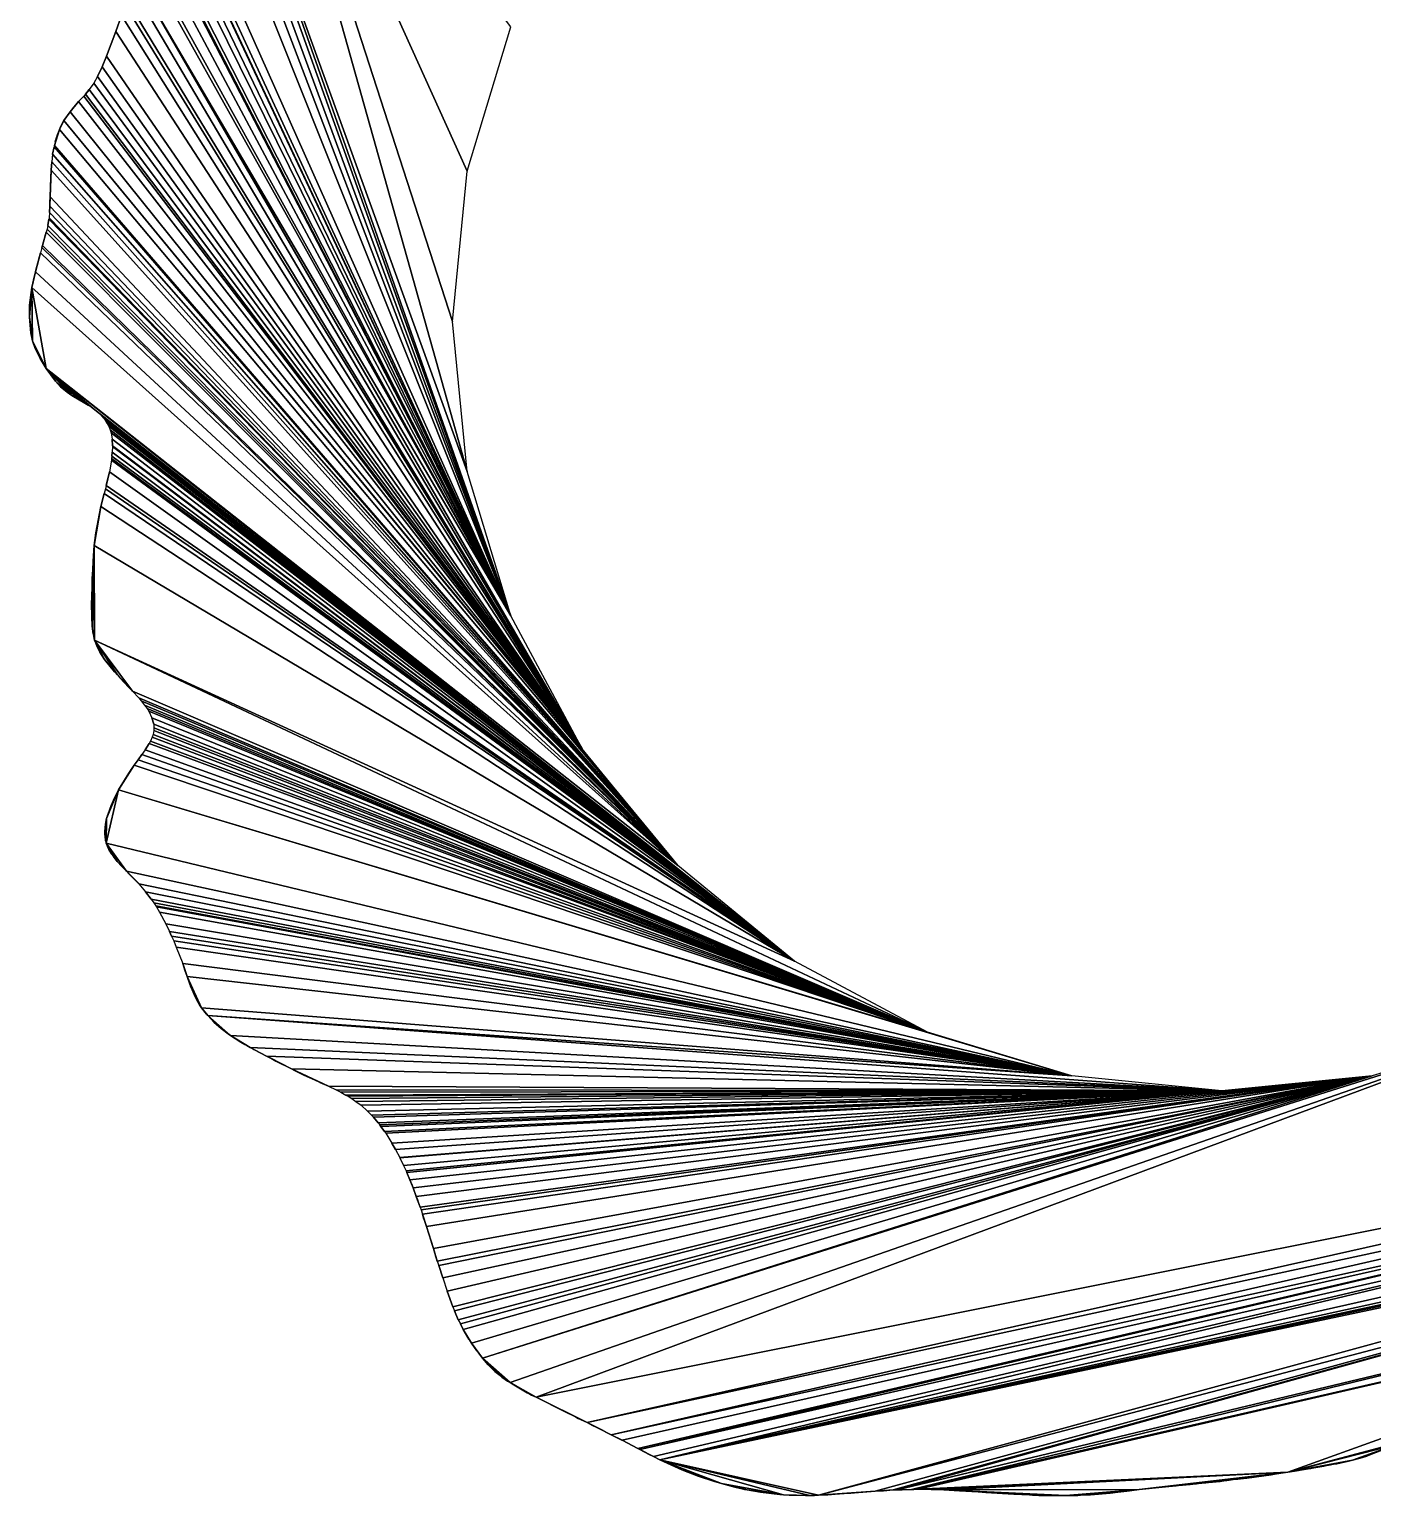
# Model space of a CAD drawing. Extents: x -96 to 96, y -95 to 93.
# Drawn here: x -96.1 to 12.1, y -94.6 to 23.5 of the extents above; entities that cross this region are included whole.
import ezdxf

# ---------------------------------------------------------------- set-up
doc = ezdxf.new("R2010")
doc.units = 0

msp = doc.modelspace()

# ---------------------------------------------------------------- linework, layer by layer
for points in [[(-60.81, -12.1, 96), (-78.74, 51.78, 96), (-81.2, 44.26, 96)], [(-60.81, 12.1, 96), (-57.28, 23.73, 96), (-78.74, 51.78, 96)], [(-62, 0, 96), (-60.81, 12.1, 96), (-78.74, 51.78, 96)], [(-60.81, -12.1, 96), (-62, 0, 96), (-78.74, 51.78, 96)], [(-57.28, -23.73, 96), (-81.2, 44.26, 96), (-81.41, 43.65, 96)], [(-57.28, -23.73, 96), (-60.81, -12.1, 96), (-81.2, 44.26, 96)], [(-57.28, -23.73, 96), (-81.77, 42.69, 96), (-82.19, 41.61, 96)], [(-57.28, -23.73, 96), (-81.41, 43.65, 96), (-81.77, 42.69, 96)], [(-57.28, -23.73, 96), (-82.19, 41.61, 96), (-82.73, 40.1, 96)], [(-57.28, -23.73, 96), (-82.73, 40.1, 96), (-83.95, 36.02, 96)], [(-57.28, -23.73, 96), (-83.95, 36.02, 96), (-84.32, 34.75, 96)], [(-57.28, -23.73, 96), (-84.32, 34.75, 96), (-84.51, 34.21, 96)], [(-57.28, -23.73, 96), (-84.81, 33.34, 96), (-85.09, 32.67, 96)], [(-57.28, -23.73, 96), (-84.53, 34.12, 96), (-84.81, 33.34, 96)], [(-57.28, -23.73, 96), (-84.51, 34.21, 96), (-84.53, 34.12, 96)], [(-57.28, -23.73, 96), (-85.09, 32.67, 96), (-85.5, 31.73, 96)], [(-57.28, -23.73, 96), (-85.74, 31.24, 96), (-86.18, 30.43, 96)], [(-57.28, -23.73, 96), (-85.68, 31.36, 96), (-85.74, 31.24, 96)], [(-57.28, -23.73, 96), (-85.5, 31.73, 96), (-85.68, 31.36, 96)], [(-57.28, -23.73, 96), (-86.18, 30.43, 96), (-86.69, 29.53, 96)], [(-57.28, -23.73, 96), (-86.86, 29.16, 96), (-87.51, 27.78, 96)], [(-57.28, -23.73, 96), (-86.69, 29.53, 96), (-86.86, 29.16, 96)], [(-51.55, -34.45, 96), (-87.51, 27.78, 96), (-87.82, 27.01, 96)], [(-51.55, -34.45, 96), (-57.28, -23.73, 96), (-87.51, 27.78, 96)], [(-51.55, -34.45, 96), (-87.82, 27.01, 96), (-88.23, 25.88, 96)], [(-51.55, -34.45, 96), (-88.36, 25.5, 96), (-88.66, 24.65, 96)], [(-51.55, -34.45, 96), (-88.23, 25.88, 96), (-88.36, 25.5, 96)], [(-88.66, 24.65, 96), (-88.91, 23.99, 96), (-89.12, 23.36, 96)], [(-51.55, -34.45, 96), (-88.66, 24.65, 96), (-89.12, 23.36, 96)], [(-89.12, 23.36, 96), (-89.22, 23.12, 96), (-89.86, 21.37, 96)], [(-51.55, -34.45, 96), (-89.12, 23.36, 96), (-89.86, 21.37, 96)], [(-89.86, 21.37, 96), (-90.21, 20.52, 96), (-90.21, 20.51, 96)], [(-51.55, -34.45, 96), (-89.86, 21.37, 96), (-90.21, 20.51, 96)], [(-90.22, 20.51, 96), (-90.22, 20.5, 96), (-90.58, 19.73, 96)], [(-51.55, -34.45, 96), (-90.22, 20.51, 96), (-90.58, 19.73, 96)], [(-51.55, -34.45, 96), (-90.21, 20.51, 96), (-90.22, 20.51, 96)], [(-51.55, -34.45, 96), (-90.88, 19.21, 96), (-91.25, 18.68, 96)], [(-51.55, -34.45, 96), (-90.58, 19.73, 96), (-90.88, 19.21, 96)], [(-91.69, 18.16, 96), (-92, 17.83, 96), (-92.11, 17.72, 96)], [(-51.55, -34.45, 96), (-91.69, 18.16, 96), (-92.11, 17.72, 96)], [(-91.69, 18.16, 96), (-91.9, 17.94, 96), (-92, 17.83, 96)], [(-51.55, -34.45, 96), (-91.56, 18.31, 96), (-91.69, 18.16, 96)], [(-91.25, 18.68, 96), (-91.38, 18.54, 96), (-91.56, 18.31, 96)], [(-51.55, -34.45, 96), (-91.25, 18.68, 96), (-91.56, 18.31, 96)], [(-92.8, 16.9, 96), (-93.04, 16.6, 96), (-93.29, 16.19, 96)], [(-51.55, -34.45, 96), (-92.8, 16.9, 96), (-93.29, 16.19, 96)], [(-92.11, 17.72, 96), (-92.55, 17.23, 96), (-92.8, 16.9, 96)], [(-51.55, -34.45, 96), (-92.11, 17.72, 96), (-92.8, 16.9, 96)], [(-92.11, 17.72, 96), (-92.21, 17.61, 96), (-92.55, 17.23, 96)], [(-93.66, 15.48, 96), (-94, 14.51, 96), (-94.05, 14.19, 96)], [(-43.84, -43.84, 96), (-93.66, 15.48, 96), (-94.05, 14.19, 96)], [(-93.66, 15.48, 96), (-93.93, 14.73, 96), (-94, 14.51, 96)], [(-93.66, 15.48, 96), (-93.83, 15.03, 96), (-93.93, 14.73, 96)], [(-93.29, 16.19, 96), (-93.63, 15.55, 96), (-93.66, 15.48, 96)], [(-43.84, -43.84, 96), (-93.29, 16.19, 96), (-93.66, 15.48, 96)], [(-93.29, 16.19, 96), (-93.59, 15.63, 96), (-93.63, 15.55, 96)], [(-93.29, 16.19, 96), (-93.37, 16.08, 96), (-93.59, 15.63, 96)], [(-43.84, -43.84, 96), (-51.55, -34.45, 96), (-93.29, 16.19, 96)], [(-43.84, -43.84, 96), (-94.05, 14.19, 96), (-94.08, 14.06, 96)], [(-43.84, -43.84, 96), (-94.21, 13.47, 96), (-94.26, 12.87, 96)], [(-94.08, 14.06, 96), (-94.11, 13.96, 96), (-94.21, 13.47, 96)], [(-43.84, -43.84, 96), (-94.08, 14.06, 96), (-94.21, 13.47, 96)], [(-94.33, 12.2, 96), (-94.35, 11.6, 96), (-94.41, 10.03, 96)], [(-43.84, -43.84, 96), (-94.33, 12.2, 96), (-94.41, 10.03, 96)], [(-94.33, 12.2, 96), (-94.35, 11.9, 96), (-94.35, 11.6, 96)], [(-94.26, 12.87, 96), (-94.3, 12.53, 96), (-94.33, 12.2, 96)], [(-43.84, -43.84, 96), (-94.26, 12.87, 96), (-94.33, 12.2, 96)], [(-94.35, 11.6, 96), (-94.41, 10.26, 96), (-94.41, 10.03, 96)], [(-94.41, 10.03, 96), (-94.42, 9.59, 96), (-94.43, 9.29, 96)], [(-43.84, -43.84, 96), (-94.41, 10.03, 96), (-94.43, 9.29, 96)], [(-94.41, 10.03, 96), (-94.42, 9.81, 96), (-94.42, 9.59, 96)], [(-43.84, -43.84, 96), (-94.49, 8.36, 96), (-94.5, 8.25, 96)], [(-43.84, -43.84, 96), (-94.45, 8.77, 96), (-94.49, 8.36, 96)], [(-94.43, 9.29, 96), (-94.45, 8.99, 96), (-94.45, 8.77, 96)], [(-43.84, -43.84, 96), (-94.43, 9.29, 96), (-94.45, 8.77, 96)], [(-94.72, 7.2, 96), (-94.82, 6.9, 96), (-95.03, 6.12, 96)], [(-43.84, -43.84, 96), (-94.72, 7.2, 96), (-95.03, 6.12, 96)], [(-43.84, -43.84, 96), (-94.65, 7.43, 96), (-94.72, 7.2, 96)], [(-43.84, -43.84, 96), (-94.6, 7.72, 96), (-94.65, 7.43, 96)], [(-94.5, 8.25, 96), (-94.56, 7.95, 96), (-94.6, 7.72, 96)], [(-43.84, -43.84, 96), (-94.5, 8.25, 96), (-94.6, 7.72, 96)], [(-43.84, -43.84, 96), (-95.07, 5.95, 96), (-95.19, 5.53, 96)], [(-95.03, 6.12, 96), (-95.05, 6.05, 96), (-95.07, 5.95, 96)], [(-43.84, -43.84, 96), (-95.03, 6.12, 96), (-95.07, 5.95, 96)], [(-95.19, 5.53, 96), (-95.58, 4.03, 96), (-95.59, 3.99, 96)], [(-43.84, -43.84, 96), (-95.19, 5.53, 96), (-95.59, 3.99, 96)], [(-95.19, 5.53, 96), (-95.32, 5.12, 96), (-95.58, 4.03, 96)], [(-95.59, 3.99, 96), (-95.75, 3.32, 96), (-95.87, 2.73, 96)], [(-43.84, -43.84, 96), (-95.59, 3.99, 96), (-95.87, 2.73, 96)], [(-95.59, 3.99, 96), (-95.61, 3.95, 96), (-95.75, 3.32, 96)], [(-95.87, 2.73, 96), (-95.99, 1.98, 96), (-96.06, 1.31, 96)], [(-95.87, 2.73, 96), (-96.06, 1.31, 96), (-96.06, 0.34, 96)], [(-95.87, 2.73, 96), (-96.06, 0.34, 96), (-95.82, -1.56, 96)], [(-95.75, 3.32, 96), (-95.82, 2.97, 96), (-95.87, 2.73, 96)], [(-95.87, 2.73, 96), (-95.82, -1.56, 96), (-94.72, -3.8, 96)], [(-43.84, -43.84, 96), (-95.87, 2.73, 96), (-94.72, -3.8, 96)], [(-96.06, 1.31, 96), (-96.08, 0.64, 96), (-96.06, 0.34, 96)], [(-96.06, 0.34, 96), (-96.05, -0.1, 96), (-95.96, -0.93, 96)], [(-96.06, 0.34, 96), (-95.96, -0.93, 96), (-95.82, -1.56, 96)], [(-95.96, -0.93, 96), (-95.91, -1.15, 96), (-95.82, -1.56, 96)], [(-95.82, -1.56, 96), (-95.79, -1.67, 96), (-95.77, -1.71, 96)], [(-95.82, -1.56, 96), (-95.77, -1.71, 96), (-95.61, -2.18, 96)], [(-95.82, -1.56, 96), (-95.61, -2.18, 96), (-94.72, -3.8, 96)], [(-95.77, -1.71, 96), (-95.64, -2.11, 96), (-95.61, -2.18, 96)], [(-95.61, -2.18, 96), (-95.48, -2.47, 96), (-95.2, -3, 96)], [(-95.61, -2.18, 96), (-95.2, -3, 96), (-94.72, -3.8, 96)], [(-95.2, -3, 96), (-95.07, -3.23, 96), (-94.72, -3.8, 96)], [(-94.72, -3.8, 96), (-94.57, -4.02, 96), (-94.33, -4.33, 96)], [(-94.72, -3.8, 96), (-94.33, -4.33, 96), (-93.97, -4.82, 96)], [(-94.72, -3.8, 96), (-93.97, -4.82, 96), (-92.85, -5.83, 96)], [(-94.72, -3.8, 96), (-92.85, -5.83, 96), (-92.57, -6.02, 96)], [(-94.72, -3.8, 96), (-92.57, -6.02, 96), (-92.2, -6.24, 96)], [(-94.72, -3.8, 96), (-92.2, -6.24, 96), (-92.07, -6.32, 96)], [(-34.45, -51.55, 96), (-43.84, -43.84, 96), (-94.72, -3.8, 96)], [(-94.72, -3.8, 96), (-92.07, -6.32, 96), (-91.75, -6.51, 96)], [(-94.72, -3.8, 96), (-91.75, -6.51, 96), (-91.33, -6.75, 96)], [(-94.72, -3.8, 96), (-91.33, -6.75, 96), (-91.11, -6.89, 96)], [(-94.72, -3.8, 96), (-91.11, -6.89, 96), (-90.95, -7.01, 96)], [(-34.45, -51.55, 96), (-94.72, -3.8, 96), (-90.95, -7.01, 96)], [(-94.33, -4.33, 96), (-94.08, -4.69, 96), (-93.97, -4.82, 96)], [(-93.97, -4.82, 96), (-93.56, -5.26, 96), (-93.03, -5.71, 96)], [(-93.97, -4.82, 96), (-93.03, -5.71, 96), (-92.85, -5.83, 96)], [(-92.85, -5.83, 96), (-92.76, -5.89, 96), (-92.57, -6.02, 96)], [(-92.57, -6.02, 96), (-92.51, -6.06, 96), (-92.2, -6.24, 96)], [(-92.07, -6.32, 96), (-91.99, -6.37, 96), (-91.75, -6.51, 96)], [(-91.75, -6.51, 96), (-91.62, -6.59, 96), (-91.33, -6.75, 96)], [(-90.95, -7.01, 96), (-90.68, -7.23, 96), (-90.44, -7.41, 96)], [(-34.45, -51.55, 96), (-90.95, -7.01, 96), (-90.44, -7.41, 96)], [(-34.45, -51.55, 96), (-90.44, -7.41, 96), (-90.16, -7.71, 96)], [(-34.45, -51.55, 96), (-90.16, -7.71, 96), (-90.01, -7.91, 96)], [(-34.45, -51.55, 96), (-90.01, -7.91, 96), (-89.86, -8.15, 96)], [(-34.45, -51.55, 96), (-89.86, -8.15, 96), (-89.68, -8.45, 96)], [(-34.45, -51.55, 96), (-89.68, -8.45, 96), (-89.57, -8.75, 96)], [(-34.45, -51.55, 96), (-89.57, -8.75, 96), (-89.5, -8.98, 96)], [(-34.45, -51.55, 96), (-89.5, -8.98, 96), (-89.42, -9.49, 96)], [(-89.41, -10.54, 96), (-89.43, -10.71, 96), (-89.44, -10.86, 96)], [(-34.45, -51.55, 96), (-89.41, -10.54, 96), (-89.44, -10.86, 96)], [(-89.42, -9.49, 96), (-89.4, -9.85, 96), (-89.39, -10.02, 96)], [(-34.45, -51.55, 96), (-89.42, -9.49, 96), (-89.39, -10.02, 96)], [(-34.45, -51.55, 96), (-89.39, -10.08, 96), (-89.41, -10.54, 96)], [(-34.45, -51.55, 96), (-89.39, -10.02, 96), (-89.39, -10.08, 96)], [(-34.45, -51.55, 96), (-89.47, -11.17, 96), (-89.63, -12.11, 96)], [(-34.45, -51.55, 96), (-89.46, -11.06, 96), (-89.47, -11.17, 96)], [(-34.45, -51.55, 96), (-89.44, -10.86, 96), (-89.46, -11.06, 96)], [(-89.63, -12.11, 96), (-89.87, -13.14, 96), (-89.89, -13.22, 96)], [(-34.45, -51.55, 96), (-89.63, -12.11, 96), (-89.89, -13.22, 96)], [(-90.05, -13.86, 96), (-90.15, -14.19, 96), (-90.31, -14.91, 96)], [(-34.45, -51.55, 96), (-90.05, -13.86, 96), (-90.31, -14.91, 96)], [(-34.45, -51.55, 96), (-89.95, -13.49, 96), (-90.05, -13.86, 96)], [(-34.45, -51.55, 96), (-89.89, -13.22, 96), (-89.95, -13.49, 96)], [(-90.31, -14.91, 96), (-90.71, -17.03, 96), (-90.85, -18.07, 96)], [(-34.45, -51.55, 96), (-90.31, -14.91, 96), (-90.85, -18.07, 96)], [(-90.31, -14.91, 96), (-90.68, -16.8, 96), (-90.71, -17.03, 96)], [(-90.71, -17.03, 96), (-90.8, -17.63, 96), (-90.85, -18.07, 96)], [(-90.85, -18.07, 96), (-90.95, -19.33, 96), (-91.07, -22.81, 96)], [(-90.85, -18.07, 96), (-91.07, -22.81, 96), (-91, -24.78, 96)], [(-90.85, -18.07, 96), (-91, -24.78, 96), (-90.83, -25.68, 96)], [(-90.85, -18.07, 96), (-90.95, -19.29, 96), (-90.95, -19.33, 96)], [(-34.45, -51.55, 96), (-90.85, -18.07, 96), (-90.83, -25.68, 96)], [(-90.95, -19.33, 96), (-91.04, -20.71, 96), (-91.07, -22.81, 96)], [(-91.07, -22.81, 96), (-91.05, -23.91, 96), (-91.02, -24.63, 96)], [(-91.07, -22.81, 96), (-91.02, -24.63, 96), (-91, -24.78, 96)], [(-91, -24.78, 96), (-90.95, -25.16, 96), (-90.95, -25.19, 96)], [(-91, -24.78, 96), (-90.95, -25.19, 96), (-90.83, -25.68, 96)], [(-90.83, -25.68, 96), (-90.64, -26.2, 96), (-90.39, -26.66, 96)], [(-90.83, -25.68, 96), (-90.39, -26.66, 96), (-90.03, -27.24, 96)], [(-90.83, -25.68, 96), (-90.03, -27.24, 96), (-88.99, -28.48, 96)], [(-90.83, -25.68, 96), (-88.99, -28.48, 96), (-87.76, -29.8, 96)], [(-23.73, -57.28, 96), (-34.45, -51.55, 96), (-90.83, -25.68, 96)], [(-23.73, -57.28, 96), (-90.83, -25.68, 96), (-87.76, -29.8, 96)], [(-90.39, -26.66, 96), (-90.11, -27.12, 96), (-90.03, -27.24, 96)], [(-90.03, -27.24, 96), (-89.62, -27.76, 96), (-89.22, -28.23, 96)], [(-90.03, -27.24, 96), (-89.22, -28.23, 96), (-88.99, -28.48, 96)], [(-88.99, -28.48, 96), (-88.78, -28.72, 96), (-88.08, -29.47, 96)], [(-88.99, -28.48, 96), (-88.08, -29.47, 96), (-87.76, -29.8, 96)], [(-23.73, -57.28, 96), (-87.76, -29.8, 96), (-87.26, -30.34, 96)], [(-23.73, -57.28, 96), (-87.26, -30.34, 96), (-87.06, -30.59, 96)], [(-23.73, -57.28, 96), (-87.06, -30.59, 96), (-86.79, -30.93, 96)], [(-23.73, -57.28, 96), (-86.79, -30.93, 96), (-86.6, -31.21, 96)], [(-23.73, -57.28, 96), (-86.6, -31.21, 96), (-86.46, -31.42, 96)], [(-23.73, -57.28, 96), (-86.46, -31.42, 96), (-86.21, -31.94, 96)], [(-86.21, -31.94, 96), (-86.15, -32.16, 96), (-86.05, -32.46, 96)], [(-23.73, -57.28, 96), (-86.21, -31.94, 96), (-86.05, -32.46, 96)], [(-23.73, -57.28, 96), (-86.04, -32.98, 96), (-86.11, -33.28, 96)], [(-23.73, -57.28, 96), (-86.05, -32.46, 96), (-86.04, -32.76, 96)], [(-23.73, -57.28, 96), (-86.04, -32.76, 96), (-86.04, -32.98, 96)], [(-86.42, -34.03, 96), (-86.64, -34.35, 96), (-86.75, -34.53, 96)], [(-23.73, -57.28, 96), (-86.42, -34.03, 96), (-86.75, -34.53, 96)], [(-23.73, -57.28, 96), (-86.32, -33.82, 96), (-86.42, -34.03, 96)], [(-23.73, -57.28, 96), (-86.18, -33.51, 96), (-86.32, -33.82, 96)], [(-23.73, -57.28, 96), (-86.11, -33.28, 96), (-86.18, -33.51, 96)], [(-87.32, -35.33, 96), (-87.48, -35.53, 96), (-87.63, -35.76, 96)], [(-23.73, -57.28, 96), (-87.32, -35.33, 96), (-87.63, -35.76, 96)], [(-87.01, -34.9, 96), (-87.15, -35.08, 96), (-87.32, -35.33, 96)], [(-23.73, -57.28, 96), (-87.01, -34.9, 96), (-87.32, -35.33, 96)], [(-23.73, -57.28, 96), (-86.75, -34.53, 96), (-87.01, -34.9, 96)], [(-87.63, -35.76, 96), (-88.07, -36.41, 96), (-88.89, -37.76, 96)], [(-23.73, -57.28, 96), (-87.63, -35.76, 96), (-88.89, -37.76, 96)], [(-88.07, -36.41, 96), (-88.23, -36.63, 96), (-88.89, -37.76, 96)], [(-87.63, -35.76, 96), (-87.89, -36.11, 96), (-88.07, -36.41, 96)], [(-88.89, -37.76, 96), (-89.86, -40.07, 96), (-89.88, -42.05, 96)], [(-12.1, -60.81, 96), (-88.89, -37.76, 96), (-89.88, -42.05, 96)], [(-88.89, -37.76, 96), (-89.5, -39.02, 96), (-89.86, -40.07, 96)], [(-88.89, -37.76, 96), (-89.31, -38.59, 96), (-89.5, -39.02, 96)], [(-88.89, -37.76, 96), (-89.07, -38.11, 96), (-89.31, -38.59, 96)], [(-12.1, -60.81, 96), (-23.73, -57.28, 96), (-88.89, -37.76, 96)], [(-89.31, -38.59, 96), (-89.44, -38.87, 96), (-89.5, -39.02, 96)], [(-89.86, -40.07, 96), (-89.95, -40.52, 96), (-90.01, -41.11, 96)], [(-89.86, -40.07, 96), (-90.01, -41.11, 96), (-89.88, -42.05, 96)], [(-89.86, -40.07, 96), (-89.92, -40.29, 96), (-89.95, -40.52, 96)], [(-89.5, -39.02, 96), (-89.68, -39.55, 96), (-89.86, -40.07, 96)], [(-89.68, -39.55, 96), (-89.77, -39.77, 96), (-89.86, -40.07, 96)], [(-89.5, -39.02, 96), (-89.58, -39.25, 96), (-89.68, -39.55, 96)], [(-90.01, -41.11, 96), (-90.02, -41.33, 96), (-89.95, -41.85, 96)], [(-89.95, -40.52, 96), (-89.99, -40.81, 96), (-90.01, -41.11, 96)], [(-90.01, -41.11, 96), (-89.95, -41.85, 96), (-89.88, -42.05, 96)], [(-89.88, -42.05, 96), (-89.77, -42.38, 96), (-89.61, -42.7, 96)], [(-89.88, -42.05, 96), (-89.61, -42.7, 96), (-89.49, -42.9, 96)], [(-89.88, -42.05, 96), (-89.49, -42.9, 96), (-89.31, -43.12, 96)], [(-89.88, -42.05, 96), (-89.31, -43.12, 96), (-89, -43.52, 96)], [(-89.88, -42.05, 96), (-89, -43.52, 96), (-88.25, -44.31, 96)], [(-12.1, -60.81, 96), (-89.88, -42.05, 96), (-88.25, -44.31, 96)], [(-89.31, -43.12, 96), (-89.1, -43.42, 96), (-89, -43.52, 96)], [(-89, -43.52, 96), (-88.63, -43.93, 96), (-88.25, -44.31, 96)], [(-88.25, -44.31, 96), (-88.05, -44.54, 96), (-87.82, -44.76, 96)], [(-88.25, -44.31, 96), (-87.82, -44.76, 96), (-87.68, -44.89, 96)], [(-88.25, -44.31, 96), (-87.68, -44.89, 96), (-87.29, -45.28, 96)], [(-88.25, -44.31, 96), (-87.29, -45.28, 96), (-87.25, -45.32, 96)], [(-12.1, -60.81, 96), (-88.25, -44.31, 96), (-87.25, -45.32, 96)], [(-87.68, -44.89, 96), (-87.4, -45.18, 96), (-87.29, -45.28, 96)], [(-12.1, -60.81, 96), (-87.25, -45.32, 96), (-86.71, -45.96, 96)], [(-86.71, -45.96, 96), (-86.46, -46.31, 96), (-86.26, -46.57, 96)], [(-12.1, -60.81, 96), (-86.71, -45.96, 96), (-86.26, -46.57, 96)], [(-12.1, -60.81, 96), (-86.26, -46.57, 96), (-86.06, -46.85, 96)], [(-12.1, -60.81, 96), (-86.06, -46.85, 96), (-85.88, -47.11, 96)], [(-12.1, -60.81, 96), (-85.88, -47.11, 96), (-85.83, -47.18, 96)], [(-12.1, -60.81, 96), (-85.83, -47.18, 96), (-85.59, -47.6, 96)], [(-12.1, -60.81, 96), (-85.59, -47.6, 96), (-85.08, -48.56, 96)], [(-12.1, -60.81, 96), (-85.08, -48.56, 96), (-84.79, -49.16, 96)], [(-84.79, -49.16, 96), (-84.73, -49.3, 96), (-84.62, -49.54, 96)], [(-12.1, -60.81, 96), (-84.79, -49.16, 96), (-84.62, -49.54, 96)], [(-12.1, -60.81, 96), (-84.62, -49.54, 96), (-84.45, -49.92, 96)], [(-12.1, -60.81, 96), (-84.45, -49.92, 96), (-84.25, -50.42, 96)], [(-12.1, -60.81, 96), (-84.25, -50.42, 96), (-83.72, -51.76, 96)], [(-83.72, -51.76, 96), (-83.61, -52.14, 96), (-83.55, -52.29, 96)], [(-83.72, -51.76, 96), (-83.55, -52.29, 96), (-83.36, -52.81, 96)], [(-12.1, -60.81, 96), (-83.72, -51.76, 96), (-83.36, -52.81, 96)], [(-83.55, -52.29, 96), (-83.44, -52.59, 96), (-83.36, -52.81, 96)], [(-83.36, -52.81, 96), (-83.27, -53.09, 96), (-83.15, -53.42, 96)], [(-83.36, -52.81, 96), (-83.15, -53.42, 96), (-82.75, -54.38, 96)], [(-83.36, -52.81, 96), (-82.75, -54.38, 96), (-82.36, -55.07, 96)], [(-83.36, -52.81, 96), (-82.36, -55.07, 96), (-82.2, -55.31, 96)], [(-12.1, -60.81, 96), (-83.36, -52.81, 96), (-82.2, -55.31, 96)], [(-83.15, -53.42, 96), (-83.11, -53.54, 96), (-82.75, -54.38, 96)], [(-82.75, -54.38, 96), (-82.58, -54.72, 96), (-82.47, -54.9, 96)], [(-82.75, -54.38, 96), (-82.47, -54.9, 96), (-82.36, -55.07, 96)], [(-82.36, -55.07, 96), (-82.28, -55.2, 96), (-82.2, -55.31, 96)], [(-82.2, -55.31, 96), (-82.13, -55.42, 96), (-81.8, -55.83, 96)], [(-82.2, -55.31, 96), (-81.8, -55.83, 96), (-81.71, -55.95, 96)], [(-12.1, -60.81, 96), (-82.2, -55.31, 96), (-81.71, -55.95, 96)], [(-81.71, -55.95, 96), (-81.21, -56.47, 96), (-80.63, -56.99, 96)], [(-81.71, -55.95, 96), (-80.63, -56.99, 96), (-80.63, -56.99, 96)], [(0, -62, 96), (-12.1, -60.81, 96), (-81.71, -55.95, 96)], [(-81.71, -55.95, 96), (-80.63, -56.99, 96), (-79.88, -57.56, 96)], [(0, -62, 96), (-81.71, -55.95, 96), (-79.88, -57.56, 96)], [(-80.63, -56.99, 96), (-79.96, -57.5, 96), (-79.88, -57.56, 96)], [(-79.88, -57.56, 96), (-79.03, -58.1, 96), (-78.71, -58.29, 96)], [(-79.88, -57.56, 96), (-78.71, -58.29, 96), (-78.29, -58.51, 96)], [(0, -62, 96), (-79.88, -57.56, 96), (-78.29, -58.51, 96)], [(23.73, -57.28, 96), (12.1, -60.81, 96), (-59.58, -83.55, 96)], [(23.73, -57.28, 96), (-59.58, -83.55, 96), (-57.35, -85.53, 96)], [(23.73, -57.28, 96), (-57.35, -85.53, 96), (-55.24, -86.71, 96)], [(64.32, -62.78, 96), (23.73, -57.28, 96), (-55.24, -86.71, 96)], [(-78.29, -58.51, 96), (-78.07, -58.64, 96), (-78, -58.68, 96)], [(-78.29, -58.51, 96), (-78, -58.68, 96), (-76.97, -59.21, 96)], [(0, -62, 96), (-78.29, -58.51, 96), (-76.97, -59.21, 96)], [(-76.97, -59.21, 96), (-76.86, -59.28, 96), (-76.63, -59.39, 96)], [(-76.97, -59.21, 96), (-76.63, -59.39, 96), (-74.97, -60.24, 96)], [(0, -62, 96), (-76.97, -59.21, 96), (-74.97, -60.24, 96)], [(-76.63, -59.39, 96), (-76.21, -59.63, 96), (-74.97, -60.24, 96)], [(-74.97, -60.24, 96), (-74.77, -60.35, 96), (-74.02, -60.72, 96)], [(-74.97, -60.24, 96), (-74.02, -60.72, 96), (-73.55, -60.93, 96)], [(-74.97, -60.24, 96), (-73.55, -60.93, 96), (-73.04, -61.15, 96)], [(-74.97, -60.24, 96), (-73.04, -61.15, 96), (-71.98, -61.64, 96)], [(0, -62, 96), (-74.97, -60.24, 96), (-71.98, -61.64, 96)], [(-74.02, -60.72, 96), (-73.72, -60.86, 96), (-73.55, -60.93, 96)], [(-73.55, -60.93, 96), (-73.33, -61.03, 96), (-73.04, -61.15, 96)], [(-73.04, -61.15, 96), (-72.73, -61.3, 96), (-71.98, -61.64, 96)], [(-72.73, -61.3, 96), (-72.68, -61.33, 96), (-71.98, -61.64, 96)], [(12.1, -60.81, 96), (0, -62, 96), (-65.67, -68.59, 96)], [(12.1, -60.81, 96), (-65.67, -68.59, 96), (-65.43, -69.18, 96)], [(12.1, -60.81, 96), (-65.43, -69.18, 96), (-65.16, -69.82, 96)], [(12.1, -60.81, 96), (-65.16, -69.82, 96), (-64.91, -70.52, 96)], [(12.1, -60.81, 96), (-64.91, -70.52, 96), (-64.59, -71.38, 96)], [(12.1, -60.81, 96), (-64.59, -71.38, 96), (-64.51, -71.6, 96)], [(12.1, -60.81, 96), (-64.51, -71.6, 96), (-64.41, -71.95, 96)], [(12.1, -60.81, 96), (-64.41, -71.95, 96), (-64.08, -72.95, 96)], [(12.1, -60.81, 96), (-64.08, -72.95, 96), (-63.53, -74.73, 96)], [(12.1, -60.81, 96), (-63.53, -74.73, 96), (-63.22, -75.75, 96)], [(12.1, -60.81, 96), (-63.22, -75.75, 96), (-63.1, -76.08, 96)], [(12.1, -60.81, 96), (-63.1, -76.08, 96), (-62.78, -77.09, 96)], [(12.1, -60.81, 96), (-62.78, -77.09, 96), (-62.41, -78.17, 96)], [(12.1, -60.81, 96), (-62.41, -78.17, 96), (-61.96, -79.43, 96)], [(12.1, -60.81, 96), (-61.96, -79.43, 96), (-61.83, -79.75, 96)], [(12.1, -60.81, 96), (-61.83, -79.75, 96), (-61.52, -80.48, 96)], [(12.1, -60.81, 96), (-61.52, -80.48, 96), (-61.35, -80.8, 96)], [(12.1, -60.81, 96), (-61.35, -80.8, 96), (-61.13, -81.25, 96)], [(12.1, -60.81, 96), (-61.13, -81.25, 96), (-60.45, -82.34, 96)], [(12.1, -60.81, 96), (-60.45, -82.34, 96), (-59.58, -83.55, 96)], [(0, -62, 96), (-71.98, -61.64, 96), (-71.37, -61.92, 96)], [(0, -62, 96), (-71.37, -61.92, 96), (-70.99, -62.11, 96)], [(0, -62, 96), (-70.99, -62.11, 96), (-70.57, -62.35, 96)], [(0, -62, 96), (-70.57, -62.35, 96), (-70.39, -62.45, 96)], [(0, -62, 96), (-70.39, -62.45, 96), (-70.09, -62.64, 96)], [(0, -62, 96), (-70.09, -62.64, 96), (-69.78, -62.86, 96)], [(0, -62, 96), (-69.78, -62.86, 96), (-69.36, -63.18, 96)], [(0, -62, 96), (-69.36, -63.18, 96), (-68.83, -63.65, 96)], [(0, -62, 96), (-68.83, -63.65, 96), (-68.51, -63.96, 96)], [(0, -62, 96), (-68.51, -63.96, 96), (-68.35, -64.14, 96)], [(0, -62, 96), (-68.35, -64.14, 96), (-67.98, -64.58, 96)], [(0, -62, 96), (-67.98, -64.58, 96), (-67.85, -64.75, 96)], [(0, -62, 96), (-67.85, -64.75, 96), (-67.76, -64.88, 96)], [(0, -62, 96), (-67.76, -64.88, 96), (-67.46, -65.28, 96)], [(0, -62, 96), (-67.46, -65.28, 96), (-67.36, -65.42, 96)], [(0, -62, 96), (-67.36, -65.42, 96), (-66.88, -66.22, 96)], [(0, -62, 96), (-66.88, -66.22, 96), (-66.58, -66.74, 96)], [(0, -62, 96), (-66.58, -66.74, 96), (-66.24, -67.39, 96)], [(0, -62, 96), (-66.24, -67.39, 96), (-66.23, -67.41, 96)], [(0, -62, 96), (-66.23, -67.41, 96), (-65.93, -68.03, 96)], [(0, -62, 96), (-65.93, -68.03, 96), (-65.72, -68.47, 96)], [(0, -62, 96), (-65.72, -68.47, 96), (-65.67, -68.59, 96)], [(64.32, -62.78, 96), (-55.24, -86.71, 96), (-51.14, -88.75, 96)], [(63.1, -64.08, 96), (64.32, -62.78, 96), (-51.14, -88.75, 96)], [(-68.35, -64.14, 96), (-68.21, -64.31, 96), (-67.98, -64.58, 96)], [(-67.85, -64.75, 96), (-67.8, -64.82, 96), (-67.76, -64.88, 96)], [(-67.76, -64.88, 96), (-67.55, -65.17, 96), (-67.46, -65.28, 96)], [(63.1, -64.08, 96), (-51.14, -88.75, 96), (-49.2, -89.73, 96)], [(61.97, -65.32, 96), (63.1, -64.08, 96), (-49.2, -89.73, 96)], [(61.97, -65.32, 96), (-49.2, -89.73, 96), (-48.31, -90.18, 96)], [(61.97, -65.32, 96), (-48.31, -90.18, 96), (-47.05, -90.84, 96)], [(61.97, -65.32, 96), (-47.05, -90.84, 96), (-46.9, -90.92, 96)], [(60.91, -66.38, 96), (61.97, -65.32, 96), (-46.9, -90.92, 96)], [(-66.88, -66.22, 96), (-66.81, -66.34, 96), (-66.58, -66.74, 96)], [(60.91, -66.38, 96), (-46.9, -90.92, 96), (-45.79, -91.48, 96)], [(60.91, -66.38, 96), (-45.79, -91.48, 96), (-45.28, -91.74, 96)], [(59.09, -68.18, 96), (60.91, -66.38, 96), (-45.28, -91.74, 96)], [(58.08, -69.14, 96), (59.09, -68.18, 96), (-45.28, -91.74, 96)], [(-65.67, -68.59, 96), (-65.51, -69, 96), (-65.43, -69.18, 96)], [(-65.43, -69.18, 96), (-65.25, -69.61, 96), (-65.16, -69.82, 96)], [(57.64, -69.58, 96), (58.08, -69.14, 96), (-45.28, -91.74, 96)], [(57.32, -69.86, 96), (57.64, -69.58, 96), (-45.28, -91.74, 96)], [(-65.16, -69.82, 96), (-65.02, -70.22, 96), (-64.91, -70.52, 96)], [(-64.91, -70.52, 96), (-64.82, -70.78, 96), (-64.73, -71.03, 96)], [(-64.91, -70.52, 96), (-64.73, -71.03, 96), (-64.59, -71.38, 96)], [(57, -70.16, 96), (57.32, -69.86, 96), (-45.28, -91.74, 96)], [(57, -70.16, 96), (-45.28, -91.74, 96), (-32.5, -94.59, 96)], [(55.46, -71.5, 96), (57, -70.16, 96), (-32.5, -94.59, 96)], [(-64.41, -71.95, 96), (-64.37, -72.08, 96), (-64.29, -72.35, 96)], [(-64.41, -71.95, 96), (-64.29, -72.35, 96), (-64.08, -72.95, 96)], [(55.46, -71.5, 96), (-32.5, -94.59, 96), (-27.93, -94.28, 96)], [(55.46, -71.5, 96), (-27.93, -94.28, 96), (-26.48, -94.18, 96)], [(55.46, -71.5, 96), (-26.48, -94.18, 96), (-26.17, -94.16, 96)], [(49.95, -75.92, 96), (55.46, -71.5, 96), (-26.17, -94.16, 96)], [(-64.08, -72.95, 96), (-63.65, -74.38, 96), (-63.53, -74.73, 96)], [(-63.53, -74.73, 96), (-63.38, -75.28, 96), (-63.22, -75.75, 96)], [(-63.1, -76.08, 96), (-63.04, -76.3, 96), (-62.78, -77.09, 96)], [(49.95, -75.92, 96), (-26.17, -94.16, 96), (-25.02, -94.13, 96)], [(47.87, -77.43, 96), (49.95, -75.92, 96), (-25.02, -94.13, 96)], [(47.87, -77.43, 96), (-25.02, -94.13, 96), (-24.48, -94.11, 96)], [(47.87, -77.43, 96), (-24.48, -94.11, 96), (5.3, -92.74, 96)], [(5.3, -92.74, 96), (15.52, -90.03, 96), (47.87, -77.43, 96)], [(-62.41, -78.17, 96), (-62.33, -78.44, 96), (-61.96, -79.43, 96)], [(-61.83, -79.75, 96), (-61.74, -79.97, 96), (-61.52, -80.48, 96)], [(-61.35, -80.8, 96), (-61.23, -81.06, 96), (-61.13, -81.25, 96)], [(-61.13, -81.25, 96), (-60.81, -81.81, 96), (-60.67, -82.03, 96)], [(-61.13, -81.25, 96), (-60.67, -82.03, 96), (-60.45, -82.34, 96)], [(-60.45, -82.34, 96), (-60.32, -82.56, 96), (-60.02, -82.97, 96)], [(-60.45, -82.34, 96), (-60.02, -82.97, 96), (-59.58, -83.55, 96)], [(-59.58, -83.55, 96), (-59.38, -83.79, 96), (-59.12, -84.1, 96)], [(-59.58, -83.55, 96), (-59.12, -84.1, 96), (-58.27, -84.88, 96)], [(-59.58, -83.55, 96), (-58.27, -84.88, 96), (-57.35, -85.53, 96)], [(-59.12, -84.1, 96), (-58.57, -84.62, 96), (-58.27, -84.88, 96)], [(-58.27, -84.88, 96), (-58.01, -85.09, 96), (-57.55, -85.41, 96)], [(-58.27, -84.88, 96), (-57.55, -85.41, 96), (-57.35, -85.53, 96)], [(-57.35, -85.53, 96), (-57.06, -85.72, 96), (-55.98, -86.34, 96)], [(-57.35, -85.53, 96), (-55.98, -86.34, 96), (-55.85, -86.41, 96)], [(-57.35, -85.53, 96), (-55.85, -86.41, 96), (-55.24, -86.71, 96)], [(-55.85, -86.41, 96), (-55.62, -86.53, 96), (-55.24, -86.71, 96)], [(-55.24, -86.71, 96), (-53.02, -87.84, 96), (-52.09, -88.29, 96)], [(-55.24, -86.71, 96), (-52.09, -88.29, 96), (-51.14, -88.75, 96)], [(-52.09, -88.29, 96), (-51.86, -88.41, 96), (-51.14, -88.75, 96)], [(-51.14, -88.75, 96), (-50.76, -88.95, 96), (-49.85, -89.4, 96)], [(-51.14, -88.75, 96), (-49.85, -89.4, 96), (-49.2, -89.73, 96)], [(-49.2, -89.73, 96), (-48.75, -89.96, 96), (-48.36, -90.16, 96)], [(-49.2, -89.73, 96), (-48.36, -90.16, 96), (-48.31, -90.18, 96)], [(-48.31, -90.18, 96), (-47.86, -90.42, 96), (-47.05, -90.84, 96)], [(-46.9, -90.92, 96), (-46.14, -91.31, 96), (-45.79, -91.48, 96)], [(5.3, -92.74, 96), (14.77, -90.28, 96), (15.52, -90.03, 96)], [(5.3, -92.74, 96), (14.25, -90.45, 96), (14.77, -90.28, 96)], [(5.3, -92.74, 96), (13.95, -90.55, 96), (14.25, -90.45, 96)], [(5.3, -92.74, 96), (10.52, -91.77, 96), (13.95, -90.55, 96)], [(10.52, -91.77, 96), (12.39, -91.15, 96), (13.95, -90.55, 96)], [(-45.79, -91.48, 96), (-45.54, -91.61, 96), (-45.28, -91.74, 96)], [(-45.28, -91.74, 96), (-44.62, -92.05, 96), (-44.09, -92.28, 96)], [(-45.28, -91.74, 96), (-44.09, -92.28, 96), (-43.52, -92.55, 96)], [(-45.28, -91.74, 96), (-43.52, -92.55, 96), (-40.32, -93.66, 96)], [(-45.28, -91.74, 96), (-40.32, -93.66, 96), (-35.33, -94.56, 96)], [(-45.28, -91.74, 96), (-35.33, -94.56, 96), (-33.21, -94.62, 96)], [(-45.28, -91.74, 96), (-33.21, -94.62, 96), (-32.5, -94.59, 96)], [(5.3, -92.74, 96), (7.39, -92.39, 96), (10.52, -91.77, 96)], [(7.39, -92.39, 96), (9.83, -91.95, 96), (10.52, -91.77, 96)], [(7.39, -92.39, 96), (8.96, -92.11, 96), (9.83, -91.95, 96)], [(7.39, -92.39, 96), (8.43, -92.21, 96), (8.96, -92.11, 96)], [(8.43, -92.21, 96), (8.73, -92.16, 96), (8.96, -92.11, 96)], [(8.96, -92.11, 96), (9.61, -92, 96), (9.83, -91.95, 96)], [(8.96, -92.11, 96), (9.26, -92.07, 96), (9.61, -92, 96)], [(9.83, -91.95, 96), (10.3, -91.84, 96), (10.52, -91.77, 96)], [(9.83, -91.95, 96), (10.08, -91.9, 96), (10.3, -91.84, 96)], [(10.52, -91.77, 96), (11.12, -91.62, 96), (12.39, -91.15, 96)], [(10.52, -91.77, 96), (10.82, -91.7, 96), (11.12, -91.62, 96)], [(11.12, -91.62, 96), (11.91, -91.36, 96), (12.39, -91.15, 96)], [(11.12, -91.62, 96), (11.67, -91.45, 96), (11.91, -91.36, 96)], [(11.91, -91.36, 96), (12.12, -91.27, 96), (12.39, -91.15, 96)], [(-44.09, -92.28, 96), (-43.82, -92.41, 96), (-43.52, -92.55, 96)], [(-43.52, -92.55, 96), (-43.23, -92.66, 96), (-42.19, -93.06, 96)], [(-43.52, -92.55, 96), (-42.19, -93.06, 96), (-40.32, -93.66, 96)], [(-42.19, -93.06, 96), (-40.88, -93.5, 96), (-40.32, -93.66, 96)], [(-24.48, -94.11, 96), (-23.42, -94.13, 96), (5.3, -92.74, 96)], [(-23.42, -94.13, 96), (-22.42, -94.17, 96), (5.3, -92.74, 96)], [(-22.42, -94.17, 96), (-6.67, -94.15, 96), (5.3, -92.74, 96)], [(-6.67, -94.15, 96), (0.91, -93.35, 96), (5.3, -92.74, 96)], [(-6.67, -94.15, 96), (-4.83, -93.95, 96), (0.91, -93.35, 96)], [(-4.83, -93.95, 96), (-3.51, -93.82, 96), (0.91, -93.35, 96)], [(-3.51, -93.82, 96), (0.59, -93.38, 96), (0.91, -93.35, 96)], [(0.91, -93.35, 96), (2.01, -93.22, 96), (5.3, -92.74, 96)], [(0.91, -93.35, 96), (1.95, -93.24, 96), (2.01, -93.22, 96)], [(0.91, -93.35, 96), (1.28, -93.31, 96), (1.95, -93.24, 96)], [(2.01, -93.22, 96), (4.63, -92.84, 96), (5.3, -92.74, 96)], [(2.01, -93.22, 96), (3.97, -92.95, 96), (4.63, -92.84, 96)], [(4.63, -92.84, 96), (5.08, -92.78, 96), (5.3, -92.74, 96)], [(5.3, -92.74, 96), (5.83, -92.66, 96), (7.39, -92.39, 96)], [(5.3, -92.74, 96), (5.6, -92.7, 96), (5.83, -92.66, 96)], [(5.83, -92.66, 96), (6.35, -92.57, 96), (7.39, -92.39, 96)], [(5.83, -92.66, 96), (6.12, -92.61, 96), (6.35, -92.57, 96)], [(6.35, -92.57, 96), (7.17, -92.44, 96), (7.39, -92.39, 96)], [(7.39, -92.39, 96), (8.21, -92.26, 96), (8.43, -92.21, 96)], [(-40.32, -93.66, 96), (-39.25, -93.95, 96), (-38.65, -94.08, 96)], [(-40.32, -93.66, 96), (-38.65, -94.08, 96), (-38.24, -94.18, 96)], [(-40.32, -93.66, 96), (-38.24, -94.18, 96), (-35.33, -94.56, 96)], [(-38.65, -94.08, 96), (-38.46, -94.13, 96), (-38.24, -94.18, 96)], [(-38.24, -94.18, 96), (-37.19, -94.36, 96), (-35.63, -94.54, 96)], [(-38.24, -94.18, 96), (-35.63, -94.54, 96), (-35.33, -94.56, 96)], [(-32.5, -94.59, 96), (-29.61, -94.4, 96), (-27.93, -94.28, 96)], [(-32.5, -94.59, 96), (-30.14, -94.45, 96), (-29.61, -94.4, 96)], [(-32.5, -94.59, 96), (-31.15, -94.53, 96), (-30.14, -94.45, 96)], [(-32.5, -94.59, 96), (-31.75, -94.58, 96), (-31.15, -94.53, 96)], [(-30.14, -94.45, 96), (-29.89, -94.43, 96), (-29.61, -94.4, 96)], [(-27.93, -94.28, 96), (-27.28, -94.24, 96), (-26.48, -94.18, 96)], [(-27.93, -94.28, 96), (-27.61, -94.26, 96), (-27.28, -94.24, 96)], [(-26.17, -94.16, 96), (-25.76, -94.16, 96), (-25.02, -94.13, 96)], [(-25.02, -94.13, 96), (-24.82, -94.13, 96), (-24.48, -94.11, 96)], [(-23.42, -94.13, 96), (-23.1, -94.15, 96), (-22.42, -94.17, 96)], [(-22.42, -94.17, 96), (-12.59, -94.64, 96), (-6.67, -94.15, 96)], [(-22.42, -94.17, 96), (-21.35, -94.23, 96), (-21.14, -94.24, 96)], [(-22.42, -94.17, 96), (-21.14, -94.24, 96), (-12.59, -94.64, 96)], [(-21.14, -94.24, 96), (-20.49, -94.29, 96), (-19.64, -94.34, 96)], [(-21.14, -94.24, 96), (-19.64, -94.34, 96), (-12.59, -94.64, 96)], [(-19.64, -94.34, 96), (-19.02, -94.38, 96), (-16.76, -94.53, 96)], [(-19.64, -94.34, 96), (-16.76, -94.53, 96), (-15.52, -94.58, 96)], [(-19.64, -94.34, 96), (-15.52, -94.58, 96), (-12.59, -94.64, 96)], [(-16.76, -94.53, 96), (-16.69, -94.53, 96), (-15.52, -94.58, 96)], [(-12.59, -94.64, 96), (-7.67, -94.27, 96), (-6.67, -94.15, 96)], [(-12.59, -94.64, 96), (-8.39, -94.35, 96), (-7.67, -94.27, 96)], [(-12.59, -94.64, 96), (-9.01, -94.43, 96), (-8.39, -94.35, 96)], [(-12.59, -94.64, 96), (-11.01, -94.58, 96), (-9.01, -94.43, 96)], [(-11.01, -94.58, 96), (-10.58, -94.56, 96), (-9.01, -94.43, 96)], [(-8.39, -94.35, 96), (-7.97, -94.31, 96), (-7.67, -94.27, 96)], [(-7.67, -94.27, 96), (-7.44, -94.25, 96), (-6.67, -94.15, 96)], [(-6.67, -94.15, 96), (-5.11, -93.98, 96), (-4.83, -93.95, 96)], [(-4.83, -93.95, 96), (-4.28, -93.9, 96), (-3.51, -93.82, 96)], [(-4.83, -93.95, 96), (-4.62, -93.94, 96), (-4.28, -93.9, 96)], [(-4.28, -93.9, 96), (-3.68, -93.84, 96), (-3.51, -93.82, 96)], [(-3.51, -93.82, 96), (-1.89, -93.65, 96), (0.59, -93.38, 96)], [(-3.51, -93.82, 96), (-2.57, -93.73, 96), (-1.89, -93.65, 96)], [(-3.51, -93.82, 96), (-2.96, -93.77, 96), (-2.57, -93.73, 96)], [(-2.57, -93.73, 96), (-2.28, -93.7, 96), (-1.89, -93.65, 96)], [(-2.57, -93.73, 96), (-2.45, -93.72, 96), (-2.28, -93.7, 96)], [(-2.28, -93.7, 96), (-2.06, -93.68, 96), (-1.89, -93.65, 96)], [(-1.89, -93.65, 96), (0.16, -93.45, 96), (0.59, -93.38, 96)], [(-1.89, -93.65, 96), (-1.09, -93.58, 96), (0.16, -93.45, 96)], [(-1.89, -93.65, 96), (-1.37, -93.6, 96), (-1.09, -93.58, 96)], [(-1.37, -93.6, 96), (-1.31, -93.61, 96), (-1.09, -93.58, 96)], [(-1.09, -93.58, 96), (-0.14, -93.49, 96), (0.16, -93.45, 96)], [(-1.09, -93.58, 96), (-0.87, -93.56, 96), (-0.14, -93.49, 96)], [(0.16, -93.45, 96), (0.38, -93.42, 96), (0.59, -93.38, 96)], [(-35.33, -94.56, 96), (-34.88, -94.59, 96), (-34.44, -94.61, 96)], [(-35.33, -94.56, 96), (-34.44, -94.61, 96), (-33.54, -94.63, 96)], [(-35.33, -94.56, 96), (-33.54, -94.63, 96), (-33.21, -94.62, 96)], [(-33.21, -94.62, 96), (-32.82, -94.62, 96), (-32.5, -94.59, 96)], [(-15.52, -94.58, 96), (-15.27, -94.59, 96), (-15.11, -94.6, 96)], [(-15.52, -94.58, 96), (-15.11, -94.6, 96), (-12.59, -94.64, 96)], [(-15.11, -94.6, 96), (-14.75, -94.62, 96), (-14.04, -94.63, 96)], [(-15.11, -94.6, 96), (-14.04, -94.63, 96), (-12.59, -94.64, 96)], [(-14.04, -94.63, 96), (-13.71, -94.64, 96), (-12.59, -94.64, 96)], [(-12.59, -94.64, 96), (-11.4, -94.61, 96), (-11.01, -94.58, 96)], [(-12.59, -94.64, 96), (-11.62, -94.62, 96), (-11.4, -94.61, 96)]]:
    msp.add_3dface(points)

doc.saveas('drawing.dxf')
